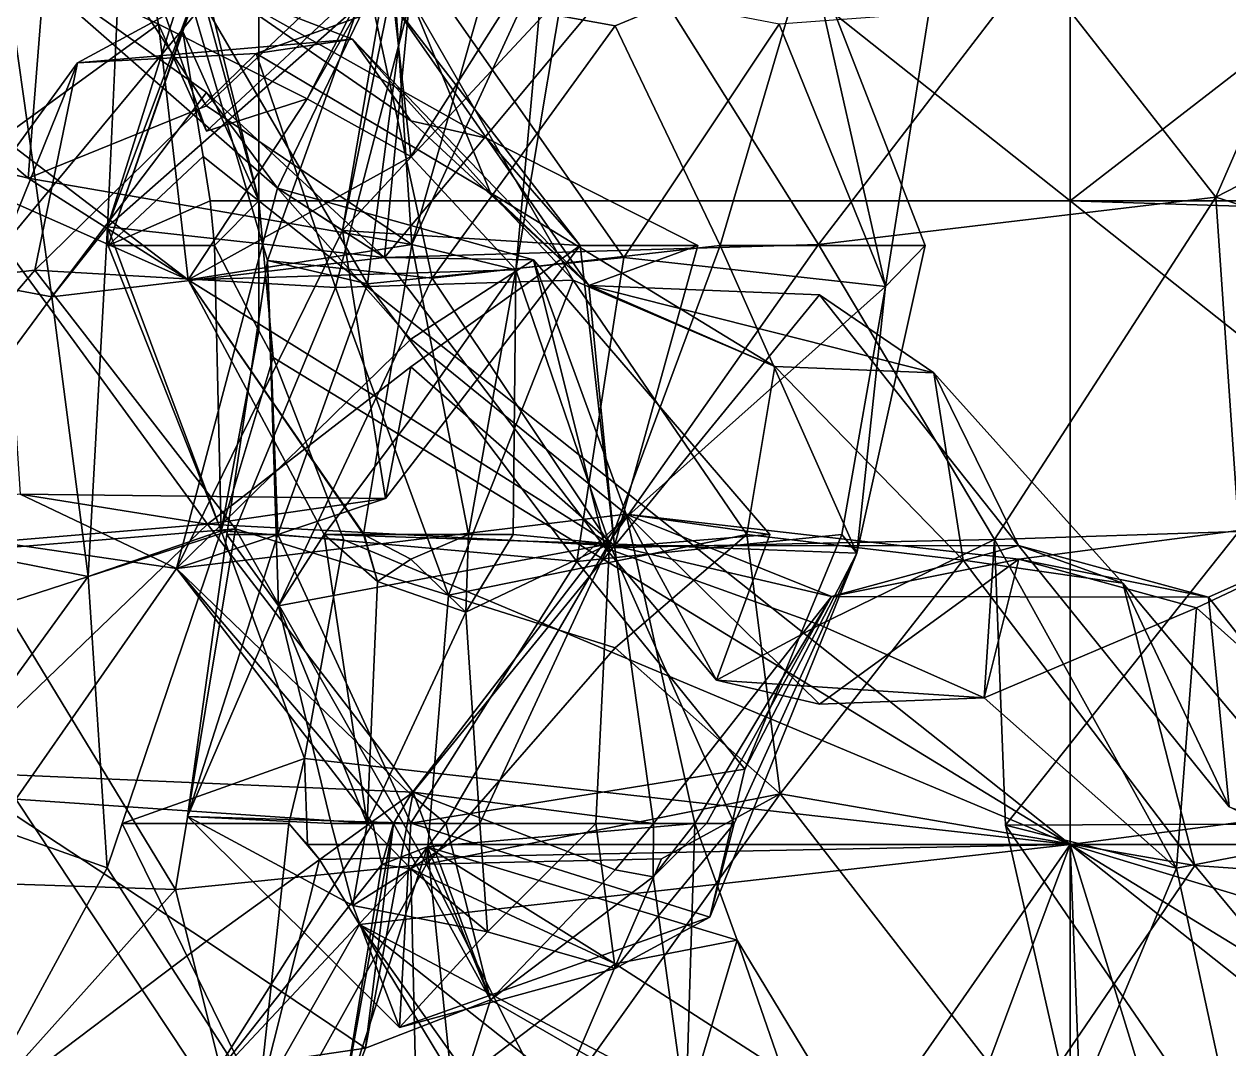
# Model space of a CAD drawing. Extents: x 290034 to 295698, y 4553723 to 4561693.
# Drawn here: x 294205.5 to 294279.8, y 4559178.1 to 4559241.3 of the extents above; entities that cross this region are included whole.
import ezdxf

# ---------------------------------------------------------------- set-up
doc = ezdxf.new("R2010")
doc.units = 0
doc.layers.add('Au_ppm_Pref_-_0_2', color=7, linetype='CONTINUOUS')

msp = doc.modelspace()

# ---------------------------------------------------------------- linework, layer by layer
at = {"layer": 'Au_ppm_Pref_-_0_2'}
for points in [[(294220, 4559230.391, 1907.308), (294216.117, 4559246.123, 1905.574), (294220, 4559270.076, 1903.216)], [(294220, 4559270.076, 1903.216), (294270, 4559270.076, 1905.078), (294270, 4559230.391, 1909.956)], [(294270, 4559230.391, 1909.956), (294220, 4559230.391, 1907.308), (294220, 4559270.076, 1903.216)], [(294292.472, 4559247.768, 1908.897), (294270, 4559230.391, 1909.956), (294270, 4559270.076, 1905.078)], [(294205.768, 4559231.798, 1846.501), (294191.16, 4559244.389, 1847.549), (294207.274, 4559250.757, 1851.585)], [(294216.764, 4559236.255, 1850.199), (294205.768, 4559231.798, 1846.501), (294207.274, 4559250.757, 1851.585)], [(294216.764, 4559236.255, 1850.199), (294207.274, 4559250.757, 1851.585), (294228.135, 4559247.028, 1852.696)], [(294216.117, 4559246.123, 1905.574), (294210.656, 4559228.782, 1899.673), (294211.6, 4559249.611, 1900.584)], [(294229.538, 4559245.462, 1897.704), (294211.6, 4559249.611, 1900.584), (294210.656, 4559228.782, 1899.673)], [(294229.363, 4559233.124, 1837.078), (294239.758, 4559249.545, 1837.651), (294227.991, 4559245.462, 1835.251)], [(294235.846, 4559226.148, 1841.191), (294239.758, 4559249.545, 1837.651), (294229.363, 4559233.124, 1837.078)], [(294235.846, 4559226.148, 1841.191), (294237.605, 4559245.462, 1842.577), (294239.758, 4559249.545, 1837.651)], [(294228.135, 4559247.028, 1852.696), (294235.283, 4559248.16, 1847.13), (294229.432, 4559227.697, 1847.149)], [(294229.432, 4559227.697, 1847.149), (294235.283, 4559248.16, 1847.13), (294237.605, 4559245.462, 1842.577)], [(294292.472, 4559247.768, 1908.897), (294297.068, 4559230.391, 1911.253), (294270, 4559230.391, 1909.956)], [(294216.764, 4559236.255, 1850.199), (294228.135, 4559247.028, 1852.696), (294229.432, 4559227.697, 1847.149)], [(294216.321, 4559243.874, 1905.812), (294210.656, 4559228.782, 1899.673), (294216.117, 4559246.123, 1905.574)], [(294220, 4559230.391, 1907.308), (294216.321, 4559243.874, 1905.812), (294216.117, 4559246.123, 1905.574)], [(294253.88, 4559246.136, 1828.924), (294241.962, 4559241.171, 1833.821), (294226.688, 4559243.954, 1830.181)], [(294253.88, 4559246.136, 1828.924), (294248.435, 4559227.644, 1832.363), (294241.962, 4559241.171, 1833.821)], [(294253.88, 4559246.136, 1828.924), (294261.071, 4559227.644, 1829.312), (294248.435, 4559227.644, 1832.363)], [(294258.626, 4559225.114, 1823.049), (294261.071, 4559227.644, 1829.312), (294253.88, 4559246.136, 1828.924)], [(294258.626, 4559225.114, 1823.049), (294253.88, 4559246.136, 1828.924), (294261.286, 4559241.962, 1823.373)], [(294204.194, 4559246.03, 1888.732), (294207.237, 4559224.467, 1893.668), (294191.322, 4559227.45, 1888.773)], [(294204.277, 4559227.649, 1870.921), (294217.442, 4559243.577, 1870.884), (294194.343, 4559245.462, 1872.197)], [(294204.899, 4559245.462, 1835.251), (294204.164, 4559234.279, 1837.463), (294213.812, 4559241.288, 1835.251)], [(294216.764, 4559237.061, 1891.844), (294207.237, 4559224.467, 1893.668), (294204.194, 4559246.03, 1888.732)], [(294216.764, 4559237.061, 1891.844), (294204.194, 4559246.03, 1888.732), (294221.148, 4559231.171, 1887.814)], [(294221.148, 4559231.171, 1887.814), (294204.194, 4559246.03, 1888.732), (294228.013, 4559245.462, 1888.069)], [(294204.899, 4559245.462, 1835.251), (294213.812, 4559241.288, 1835.251), (294212.946, 4559245.462, 1833.452)], [(294227.735, 4559226.906, 1895.391), (294229.538, 4559245.462, 1897.704), (294210.656, 4559228.782, 1899.673)], [(294213.812, 4559241.288, 1835.251), (294216.764, 4559234.683, 1831.659), (294212.946, 4559245.462, 1833.452)], [(294212.946, 4559245.462, 1833.452), (294216.764, 4559234.683, 1831.659), (294226.688, 4559243.954, 1830.181)], [(294229.365, 4559245.664, 1817.441), (294215.103, 4559245.128, 1823.611), (294226.7, 4559225.266, 1822.716)], [(294225.141, 4559228.565, 1882.03), (294221.148, 4559231.171, 1887.814), (294228.013, 4559245.462, 1888.069)], [(294229.363, 4559233.124, 1837.078), (294227.991, 4559245.462, 1835.251), (294222.979, 4559236.672, 1835.251)], [(294227.991, 4559245.462, 1835.251), (294226.688, 4559243.954, 1830.181), (294222.979, 4559236.672, 1835.251)], [(294240.884, 4559245.462, 1882.766), (294225.141, 4559228.565, 1882.03), (294228.013, 4559245.462, 1888.069)], [(294240.884, 4559245.462, 1882.766), (294228.041, 4559242.839, 1876.135), (294225.141, 4559228.565, 1882.03)], [(294226.7, 4559225.266, 1822.716), (294242.487, 4559226.893, 1816.935), (294229.365, 4559245.664, 1817.441)], [(294243.294, 4559245.537, 1896.578), (294229.538, 4559245.462, 1897.704), (294227.735, 4559226.906, 1895.391)], [(294254.485, 4559227.702, 1895.461), (294243.294, 4559245.537, 1896.578), (294227.735, 4559226.906, 1895.391)], [(294229.365, 4559245.664, 1817.441), (294242.487, 4559226.893, 1816.935), (294252.07, 4559241.289, 1818.508)], [(294235.846, 4559226.148, 1841.191), (294229.432, 4559227.697, 1847.149), (294237.605, 4559245.462, 1842.577)], [(294254.485, 4559227.702, 1895.461), (294267.74, 4559244.993, 1894.132), (294243.294, 4559245.537, 1896.578)], [(294285.429, 4559245.462, 1897.911), (294267.74, 4559244.993, 1894.132), (294278.989, 4559230.609, 1895.996)], [(294287.249, 4559234.87, 1900.584), (294285.429, 4559245.462, 1897.911), (294278.989, 4559230.609, 1895.996)], [(294226.688, 4559243.954, 1830.181), (294220.519, 4559226.712, 1828.417), (294215.103, 4559245.128, 1823.611)], [(294220.519, 4559226.712, 1828.417), (294226.7, 4559225.266, 1822.716), (294215.103, 4559245.128, 1823.611)], [(294278.989, 4559230.609, 1895.996), (294267.74, 4559244.993, 1894.132), (294254.485, 4559227.702, 1895.461)], [(294205.768, 4559231.798, 1846.501), (294196.151, 4559234.129, 1841.191), (294191.16, 4559244.389, 1847.549)], [(294210.656, 4559228.782, 1899.673), (294216.321, 4559243.874, 1905.812), (294210.701, 4559227.644, 1905.039)], [(294216.321, 4559243.874, 1905.812), (294215.301, 4559240.827, 1906.096), (294210.701, 4559227.644, 1905.039)], [(294220, 4559230.391, 1907.308), (294215.301, 4559240.827, 1906.096), (294216.321, 4559243.874, 1905.812)], [(294222.979, 4559236.672, 1835.251), (294226.688, 4559243.954, 1830.181), (294216.764, 4559234.683, 1831.659)], [(294230.67, 4559225.627, 1833.963), (294220.519, 4559226.712, 1828.417), (294226.688, 4559243.954, 1830.181)], [(294241.962, 4559241.171, 1833.821), (294230.67, 4559225.627, 1833.963), (294226.688, 4559243.954, 1830.181)], [(294204.277, 4559227.649, 1870.921), (294208.808, 4559238.895, 1864.948), (294217.442, 4559243.577, 1870.884)], [(294217.442, 4559243.577, 1870.884), (294208.808, 4559238.895, 1864.948), (294225.761, 4559240.369, 1864.948)], [(294217.442, 4559243.577, 1870.884), (294234.031, 4559234.246, 1870.887), (294228.041, 4559242.839, 1876.135)], [(294217.442, 4559243.577, 1870.884), (294225.761, 4559240.369, 1864.948), (294229.363, 4559235.315, 1868.33)], [(294217.442, 4559243.577, 1870.884), (294229.363, 4559235.315, 1868.33), (294234.031, 4559234.246, 1870.887)], [(294219.826, 4559239.484, 1859.558), (294224.721, 4559225.046, 1857.281), (294229.363, 4559242.886, 1853.928)], [(294219.826, 4559239.484, 1859.558), (294229.363, 4559242.886, 1853.928), (294234.274, 4559230.891, 1860.265)], [(294229.363, 4559242.886, 1853.928), (294224.721, 4559225.046, 1857.281), (294239.366, 4559225.496, 1855.009)], [(294225.141, 4559228.565, 1882.03), (294228.041, 4559242.839, 1876.135), (294239.795, 4559227.644, 1876.024)], [(294228.041, 4559242.839, 1876.135), (294234.031, 4559234.246, 1870.887), (294239.795, 4559227.644, 1876.024)], [(294234.274, 4559230.891, 1860.265), (294229.363, 4559242.886, 1853.928), (294239.366, 4559225.496, 1855.009)], [(294252.07, 4559241.289, 1818.508), (294258.626, 4559225.114, 1823.049), (294261.286, 4559241.962, 1823.373)], [(294215.63, 4559225.513, 1840.784), (294213.812, 4559241.288, 1835.251), (294204.164, 4559234.279, 1837.463)], [(294213.812, 4559241.288, 1835.251), (294215.63, 4559225.513, 1840.784), (294222.979, 4559236.672, 1835.251)], [(294222.979, 4559236.672, 1835.251), (294216.764, 4559234.683, 1831.659), (294213.812, 4559241.288, 1835.251)], [(294248.435, 4559227.644, 1832.363), (294230.67, 4559225.627, 1833.963), (294241.962, 4559241.171, 1833.821)], [(294252.07, 4559241.289, 1818.508), (294242.487, 4559226.893, 1816.935), (294258.626, 4559225.114, 1823.049)], [(294225.761, 4559240.369, 1864.948), (294208.808, 4559238.895, 1864.948), (294219.826, 4559239.484, 1859.558)], [(294210.701, 4559227.644, 1905.039), (294215.301, 4559240.827, 1906.096), (294216.563, 4559233.118, 1906.927)], [(294220, 4559230.391, 1907.308), (294216.563, 4559233.118, 1906.927), (294215.301, 4559240.827, 1906.096)], [(294234.274, 4559230.891, 1860.265), (294225.761, 4559240.369, 1864.948), (294219.826, 4559239.484, 1859.558)], [(294240.334, 4559225.177, 1865.107), (294229.363, 4559235.315, 1868.33), (294225.761, 4559240.369, 1864.948)], [(294225.761, 4559240.369, 1864.948), (294234.274, 4559230.891, 1860.265), (294240.334, 4559225.177, 1865.107)], [(294208.808, 4559238.895, 1864.948), (294206.195, 4559226.11, 1860.477), (294219.826, 4559239.484, 1859.558)], [(294219.826, 4559239.484, 1859.558), (294206.195, 4559226.11, 1860.477), (294224.721, 4559225.046, 1857.281)], [(294204.277, 4559227.649, 1870.921), (294198.908, 4559225.292, 1864.948), (294208.808, 4559238.895, 1864.948)], [(294208.808, 4559238.895, 1864.948), (294198.908, 4559225.292, 1864.948), (294206.195, 4559226.11, 1860.477)], [(294227.735, 4559226.906, 1895.391), (294207.237, 4559224.467, 1893.668), (294216.764, 4559237.061, 1891.844)], [(294229.363, 4559233.124, 1837.078), (294222.979, 4559236.672, 1835.251), (294215.63, 4559225.513, 1840.784)], [(294227.735, 4559226.906, 1895.391), (294216.764, 4559237.061, 1891.844), (294221.148, 4559231.171, 1887.814)], [(294216.764, 4559236.255, 1850.199), (294229.432, 4559227.697, 1847.149), (294205.768, 4559231.798, 1846.501)], [(294234.031, 4559234.246, 1870.887), (294229.363, 4559235.315, 1868.33), (294240.334, 4559225.177, 1865.107)], [(294196.151, 4559234.129, 1841.191), (294215.63, 4559225.513, 1840.784), (294204.164, 4559234.279, 1837.463)], [(294234.031, 4559234.246, 1870.887), (294247.057, 4559227.644, 1870.887), (294239.795, 4559227.644, 1876.024)], [(294247.057, 4559227.644, 1870.887), (294234.031, 4559234.246, 1870.887), (294240.334, 4559225.177, 1865.107)], [(294288.325, 4559227.644, 1900.584), (294287.249, 4559234.87, 1900.584), (294278.989, 4559230.609, 1895.996)], [(294205.768, 4559231.798, 1846.501), (294215.63, 4559225.513, 1840.784), (294196.151, 4559234.129, 1841.191)], [(294210.701, 4559227.644, 1905.039), (294216.563, 4559233.118, 1906.927), (294216.994, 4559230.391, 1907.216)], [(294235.846, 4559226.148, 1841.191), (294229.363, 4559233.124, 1837.078), (294215.63, 4559225.513, 1840.784)], [(294216.563, 4559233.118, 1906.927), (294220, 4559230.391, 1907.308), (294216.994, 4559230.391, 1907.216)], [(294229.432, 4559227.697, 1847.149), (294215.63, 4559225.513, 1840.784), (294205.768, 4559231.798, 1846.501)], [(294229.363, 4559221.872, 1884.69), (294221.148, 4559231.171, 1887.814), (294214.923, 4559207.723, 1881.494)], [(294221.148, 4559231.171, 1887.814), (294225.141, 4559228.565, 1882.03), (294214.923, 4559207.723, 1881.494)], [(294227.735, 4559226.906, 1895.391), (294221.148, 4559231.171, 1887.814), (294236.918, 4559226.755, 1888.705)], [(294221.148, 4559231.171, 1887.814), (294229.363, 4559221.872, 1884.69), (294236.918, 4559226.755, 1888.705)], [(294240.334, 4559225.177, 1865.107), (294234.274, 4559230.891, 1860.265), (294251.797, 4559220.176, 1860.195)], [(294251.797, 4559220.176, 1860.195), (294234.274, 4559230.891, 1860.265), (294239.366, 4559225.496, 1855.009)], [(294278.989, 4559230.609, 1895.996), (294254.485, 4559227.702, 1895.461), (294265.334, 4559209.506, 1895.399)], [(294280.413, 4559210.016, 1900.943), (294278.989, 4559230.609, 1895.996), (294265.334, 4559209.506, 1895.399)], [(294288.325, 4559227.644, 1900.584), (294278.989, 4559230.609, 1895.996), (294280.413, 4559210.016, 1900.943)], [(294210.701, 4559227.644, 1905.039), (294216.994, 4559230.391, 1907.216), (294217.251, 4559227.644, 1907.441)], [(294217.251, 4559227.644, 1907.441), (294216.994, 4559230.391, 1907.216), (294220, 4559230.391, 1907.308)], [(294220, 4559222.373, 1907.942), (294217.251, 4559227.644, 1907.441), (294220, 4559230.391, 1907.308)], [(294220, 4559230.391, 1907.308), (294220.882, 4559220.729, 1908.108), (294220, 4559222.373, 1907.942)], [(294270, 4559190.706, 1912.445), (294220.882, 4559220.729, 1908.108), (294220, 4559230.391, 1907.308)], [(294220, 4559230.391, 1907.308), (294270, 4559230.391, 1909.956), (294270, 4559190.706, 1912.445)], [(294297.068, 4559230.391, 1911.253), (294297.369, 4559229.523, 1911.35), (294270, 4559230.391, 1909.956)], [(294297.369, 4559229.523, 1911.35), (294312.933, 4559196.315, 1915.249), (294270, 4559230.391, 1909.956)], [(294312.933, 4559196.315, 1915.249), (294270, 4559190.706, 1912.445), (294270, 4559230.391, 1909.956)], [(294227.735, 4559226.906, 1895.391), (294210.656, 4559228.782, 1899.673), (294207.237, 4559224.467, 1893.668)], [(294209.464, 4559207.229, 1899.903), (294207.237, 4559224.467, 1893.668), (294210.656, 4559228.782, 1899.673)], [(294217.662, 4559210.052, 1905.9), (294209.464, 4559207.229, 1899.903), (294210.656, 4559228.782, 1899.673)], [(294210.656, 4559228.782, 1899.673), (294210.701, 4559227.644, 1905.039), (294217.662, 4559210.052, 1905.9)], [(294227.796, 4559212.042, 1876.827), (294214.923, 4559207.723, 1881.494), (294225.141, 4559228.565, 1882.03)], [(294227.796, 4559212.042, 1876.827), (294225.141, 4559228.565, 1882.03), (294239.795, 4559227.644, 1876.024)], [(294204.277, 4559227.649, 1870.921), (294216.831, 4559210.465, 1870.677), (294192.595, 4559208.453, 1869.944)], [(294204.277, 4559227.649, 1870.921), (294205.279, 4559212.314, 1877.131), (294216.831, 4559210.465, 1870.677)], [(294217.662, 4559210.052, 1905.9), (294210.701, 4559227.644, 1905.039), (294217.251, 4559227.644, 1907.441)], [(294229.432, 4559227.697, 1847.149), (294226.451, 4559209.826, 1842.563), (294215.63, 4559225.513, 1840.784)], [(294217.662, 4559210.052, 1905.9), (294217.251, 4559227.644, 1907.441), (294220, 4559222.373, 1907.942)], [(294232.919, 4559209.826, 1842.867), (294226.451, 4559209.826, 1842.563), (294229.432, 4559227.697, 1847.149)], [(294241.349, 4559209.009, 1894.739), (294254.485, 4559227.702, 1895.461), (294227.735, 4559226.906, 1895.391)], [(294229.363, 4559220.153, 1873.384), (294227.796, 4559212.042, 1876.827), (294239.795, 4559227.644, 1876.024)], [(294229.363, 4559220.153, 1873.384), (294239.795, 4559227.644, 1876.024), (294241.92, 4559209.119, 1869.986)], [(294232.919, 4559209.826, 1842.867), (294229.432, 4559227.697, 1847.149), (294235.846, 4559226.148, 1841.191)], [(294241.618, 4559209.256, 1835.063), (294230.67, 4559225.627, 1833.963), (294248.435, 4559227.644, 1832.363)], [(294247.057, 4559227.644, 1870.887), (294241.92, 4559209.119, 1869.986), (294239.795, 4559227.644, 1876.024)], [(294241.92, 4559209.119, 1869.986), (294247.057, 4559227.644, 1870.887), (294240.334, 4559225.177, 1865.107)], [(294241.349, 4559209.009, 1894.739), (294265.334, 4559209.506, 1895.399), (294254.485, 4559227.702, 1895.461)], [(294241.618, 4559209.256, 1835.063), (294248.435, 4559227.644, 1832.363), (294256.862, 4559208.669, 1829.258)], [(294248.435, 4559227.644, 1832.363), (294261.071, 4559227.644, 1829.312), (294256.862, 4559208.669, 1829.258)], [(294261.071, 4559227.644, 1829.312), (294258.626, 4559225.114, 1823.049), (294256.862, 4559208.669, 1829.258)], [(294196.397, 4559209.826, 1894.296), (294191.322, 4559227.45, 1888.773), (294207.237, 4559224.467, 1893.668)], [(294226.7, 4559225.266, 1822.716), (294239.595, 4559208.165, 1821.539), (294242.487, 4559226.893, 1816.935)], [(294241.349, 4559209.009, 1894.739), (294227.735, 4559226.906, 1895.391), (294236.918, 4559226.755, 1888.705)], [(294239.595, 4559208.165, 1821.539), (294258.626, 4559225.114, 1823.049), (294242.487, 4559226.893, 1816.935)], [(294218.55, 4559210.173, 1859.239), (294206.195, 4559226.11, 1860.477), (294190.638, 4559207.861, 1859.103)], [(294198.908, 4559225.292, 1864.948), (294190.638, 4559207.861, 1859.103), (294206.195, 4559226.11, 1860.477)], [(294218.55, 4559210.173, 1859.239), (294224.721, 4559225.046, 1857.281), (294206.195, 4559226.11, 1860.477)], [(294235.846, 4559226.148, 1841.191), (294215.63, 4559225.513, 1840.784), (294229.363, 4559216.964, 1838.811)], [(294221.197, 4559205.427, 1834.628), (294218.03, 4559209.826, 1829.312), (294220.519, 4559226.712, 1828.417)], [(294220.519, 4559226.712, 1828.417), (294218.03, 4559209.826, 1829.312), (294221.164, 4559209.826, 1825.447)], [(294230.67, 4559225.627, 1833.963), (294221.197, 4559205.427, 1834.628), (294220.519, 4559226.712, 1828.417)], [(294220.519, 4559226.712, 1828.417), (294221.164, 4559209.826, 1825.447), (294226.7, 4559225.266, 1822.716)], [(294236.918, 4559226.755, 1888.705), (294229.363, 4559221.872, 1884.69), (294242.645, 4559211.081, 1882.021)], [(294235.846, 4559226.148, 1841.191), (294229.363, 4559216.964, 1838.811), (294241.618, 4559209.256, 1835.063)], [(294232.919, 4559209.826, 1842.867), (294235.846, 4559226.148, 1841.191), (294235.679, 4559209.826, 1841.191)], [(294235.846, 4559226.148, 1841.191), (294241.618, 4559209.256, 1835.063), (294235.679, 4559209.826, 1841.191)], [(294241.349, 4559209.009, 1894.739), (294236.918, 4559226.755, 1888.705), (294251.492, 4559209.826, 1888.705)], [(294251.492, 4559209.826, 1888.705), (294236.918, 4559226.755, 1888.705), (294242.645, 4559211.081, 1882.021)], [(294226.451, 4559209.826, 1842.563), (294226.49, 4559209.826, 1841.191), (294215.63, 4559225.513, 1840.784)], [(294224.021, 4559209.826, 1838.672), (294229.363, 4559216.964, 1838.811), (294215.63, 4559225.513, 1840.784)], [(294226.49, 4559209.826, 1841.191), (294224.021, 4559209.826, 1838.672), (294215.63, 4559225.513, 1840.784)], [(294230.67, 4559225.627, 1833.963), (294241.618, 4559209.256, 1835.063), (294221.197, 4559205.427, 1834.628)], [(294224.721, 4559225.046, 1857.281), (294231.681, 4559206.079, 1855.411), (294239.366, 4559225.496, 1855.009)], [(294239.366, 4559225.496, 1855.009), (294231.681, 4559206.079, 1855.411), (294250.083, 4559209.826, 1855.181)], [(294251.797, 4559220.176, 1860.195), (294239.366, 4559225.496, 1855.009), (294250.083, 4559209.826, 1855.181)], [(294218.55, 4559210.173, 1859.239), (294231.681, 4559206.079, 1855.411), (294224.721, 4559225.046, 1857.281)], [(294226.7, 4559225.266, 1822.716), (294221.164, 4559209.826, 1825.447), (294239.595, 4559208.165, 1821.539)], [(294239.595, 4559208.165, 1821.539), (294255.924, 4559209.826, 1823.373), (294258.626, 4559225.114, 1823.049)], [(294241.92, 4559209.119, 1869.986), (294240.334, 4559225.177, 1865.107), (294254.561, 4559224.597, 1869.872)], [(294240.334, 4559225.177, 1865.107), (294261.603, 4559219.785, 1864.948), (294254.561, 4559224.597, 1869.872)], [(294240.334, 4559225.177, 1865.107), (294251.797, 4559220.176, 1860.195), (294261.603, 4559219.785, 1864.948)], [(294241.92, 4559209.119, 1869.986), (294254.561, 4559224.597, 1869.872), (294266.826, 4559209.135, 1870.778)], [(294254.561, 4559224.597, 1869.872), (294261.603, 4559219.785, 1864.948), (294266.826, 4559209.135, 1870.778)], [(294256.862, 4559208.669, 1829.258), (294258.626, 4559225.114, 1823.049), (294255.924, 4559209.826, 1823.373)], [(294196.397, 4559209.826, 1894.296), (294207.237, 4559224.467, 1893.668), (294209.464, 4559207.229, 1899.903)], [(294220.882, 4559220.729, 1908.108), (294217.662, 4559210.052, 1905.9), (294220, 4559222.373, 1907.942)], [(294229.363, 4559221.872, 1884.69), (294214.923, 4559207.723, 1881.494), (294242.645, 4559211.081, 1882.021)], [(294227.796, 4559212.042, 1876.827), (294229.363, 4559220.153, 1873.384), (294216.831, 4559210.465, 1870.677)], [(294229.363, 4559220.153, 1873.384), (294241.92, 4559209.119, 1869.986), (294216.831, 4559210.465, 1870.677)], [(294225.228, 4559209.492, 1909.171), (294217.662, 4559210.052, 1905.9), (294220.882, 4559220.729, 1908.108)], [(294270, 4559190.706, 1912.445), (294225.228, 4559209.492, 1909.171), (294220.882, 4559220.729, 1908.108)], [(294263.404, 4559208.244, 1860.082), (294251.797, 4559220.176, 1860.195), (294250.083, 4559209.826, 1855.181)], [(294261.603, 4559219.785, 1864.948), (294251.797, 4559220.176, 1860.195), (294263.404, 4559208.244, 1860.082)], [(294261.603, 4559219.785, 1864.948), (294273.252, 4559206.823, 1864.948), (294266.826, 4559209.135, 1870.778)], [(294273.252, 4559206.823, 1864.948), (294261.603, 4559219.785, 1864.948), (294263.404, 4559208.244, 1860.082)], [(294229.363, 4559216.964, 1838.811), (294224.021, 4559209.826, 1838.672), (294241.618, 4559209.256, 1835.063)], [(294193.787, 4559210.837, 1883.476), (294214.923, 4559207.723, 1881.494), (294205.279, 4559212.314, 1877.131)], [(294227.796, 4559212.042, 1876.827), (294205.279, 4559212.314, 1877.131), (294214.923, 4559207.723, 1881.494)], [(294227.796, 4559212.042, 1876.827), (294216.831, 4559210.465, 1870.677), (294205.279, 4559212.314, 1877.131)], [(294290.762, 4559211.431, 1882.484), (294277.801, 4559205.31, 1888.123), (294266.846, 4559208.31, 1882.858)], [(294266.846, 4559208.31, 1882.858), (294278.537, 4559205.955, 1877.541), (294290.762, 4559211.431, 1882.484)], [(294292.394, 4559192.276, 1888.354), (294277.801, 4559205.31, 1888.123), (294290.762, 4559211.431, 1882.484)], [(294292.298, 4559188.516, 1877.371), (294290.762, 4559211.431, 1882.484), (294278.537, 4559205.955, 1877.541)], [(294200.915, 4559195.17, 1872.272), (294192.595, 4559208.453, 1869.944), (294216.831, 4559210.465, 1870.677)], [(294193.787, 4559210.837, 1883.476), (294205.02, 4559193.496, 1883.665), (294214.923, 4559207.723, 1881.494)], [(294200.915, 4559195.17, 1872.272), (294216.831, 4559210.465, 1870.677), (294229.514, 4559193.927, 1871.376)], [(294229.363, 4559193.788, 1882.173), (294242.645, 4559211.081, 1882.021), (294214.923, 4559207.723, 1881.494)], [(294216.831, 4559210.465, 1870.677), (294241.92, 4559209.119, 1869.986), (294229.514, 4559193.927, 1871.376)], [(294229.363, 4559193.788, 1882.173), (294231.511, 4559192.008, 1881.753), (294242.645, 4559211.081, 1882.021)], [(294242.645, 4559211.081, 1882.021), (294231.511, 4559192.008, 1881.753), (294246.861, 4559192.008, 1879.136)], [(294251.492, 4559209.826, 1888.705), (294242.645, 4559211.081, 1882.021), (294248.204, 4559200.835, 1888.705)], [(294248.204, 4559200.835, 1888.705), (294242.645, 4559211.081, 1882.021), (294254.561, 4559199.36, 1885.217)], [(294254.561, 4559199.36, 1885.217), (294242.645, 4559211.081, 1882.021), (294266.846, 4559208.31, 1882.858)], [(294255.305, 4559205.99, 1877.174), (294242.645, 4559211.081, 1882.021), (294246.861, 4559192.008, 1879.136)], [(294266.846, 4559208.31, 1882.858), (294242.645, 4559211.081, 1882.021), (294255.305, 4559205.99, 1877.174)], [(294218.55, 4559210.173, 1859.239), (294190.638, 4559207.861, 1859.103), (294204.164, 4559205.506, 1854.509)], [(294196.397, 4559209.826, 1894.296), (294209.464, 4559207.229, 1899.903), (294199.352, 4559193.281, 1895.064)], [(294218.55, 4559210.173, 1859.239), (294204.164, 4559205.506, 1854.509), (294214.855, 4559187.944, 1855.324)], [(294209.464, 4559207.229, 1899.903), (294217.662, 4559210.052, 1905.9), (294210.634, 4559189.265, 1902.469)], [(294211.568, 4559192.008, 1906.523), (294210.634, 4559189.265, 1902.469), (294217.662, 4559210.052, 1905.9)], [(294217.662, 4559210.052, 1905.9), (294222.818, 4559196.012, 1910.142), (294211.568, 4559192.008, 1906.523)], [(294218.55, 4559210.173, 1859.239), (294214.855, 4559187.944, 1855.324), (294230.324, 4559189.488, 1857.608)], [(294221.197, 4559205.427, 1834.628), (294215.587, 4559192.438, 1829.43), (294218.03, 4559209.826, 1829.312)], [(294221.164, 4559209.826, 1825.447), (294218.03, 4559209.826, 1829.312), (294215.587, 4559192.438, 1829.43)], [(294229.361, 4559192.029, 1823.39), (294221.164, 4559209.826, 1825.447), (294215.587, 4559192.438, 1829.43)], [(294222.818, 4559196.012, 1910.142), (294217.662, 4559210.052, 1905.9), (294225.228, 4559209.492, 1909.171)], [(294218.55, 4559210.173, 1859.239), (294230.324, 4559189.488, 1857.608), (294231.681, 4559206.079, 1855.411)], [(294239.595, 4559208.165, 1821.539), (294221.164, 4559209.826, 1825.447), (294229.361, 4559192.029, 1823.39)], [(294224.021, 4559209.826, 1838.672), (294226.678, 4559192.008, 1836.517), (294221.197, 4559205.427, 1834.628)], [(294241.618, 4559209.256, 1835.063), (294224.021, 4559209.826, 1838.672), (294221.197, 4559205.427, 1834.628)], [(294226.49, 4559209.826, 1841.191), (294227.311, 4559206.925, 1841.191), (294224.021, 4559209.826, 1838.672)], [(294224.021, 4559209.826, 1838.672), (294227.311, 4559206.925, 1841.191), (294226.678, 4559192.008, 1836.517)], [(294232.919, 4559209.826, 1842.867), (294229.363, 4559208.302, 1841.699), (294226.451, 4559209.826, 1842.563)], [(294226.451, 4559209.826, 1842.563), (294229.363, 4559208.302, 1841.699), (294227.311, 4559206.925, 1841.191)], [(294226.451, 4559209.826, 1842.563), (294227.311, 4559206.925, 1841.191), (294226.49, 4559209.826, 1841.191)], [(294232.919, 4559209.826, 1842.867), (294232.745, 4559205.043, 1841.191), (294229.363, 4559208.302, 1841.699)], [(294250.083, 4559209.826, 1855.181), (294231.681, 4559206.079, 1855.411), (294241.962, 4559202.835, 1856.678)], [(294232.919, 4559209.826, 1842.867), (294235.679, 4559209.826, 1841.191), (294232.745, 4559205.043, 1841.191)], [(294232.745, 4559205.043, 1841.191), (294235.679, 4559209.826, 1841.191), (294241.618, 4559209.256, 1835.063)], [(294249.955, 4559195.353, 1824.429), (294255.924, 4559209.826, 1823.373), (294239.595, 4559208.165, 1821.539)], [(294241.349, 4559209.009, 1894.739), (294251.492, 4559209.826, 1888.705), (294248.204, 4559200.835, 1888.705)], [(294252.131, 4559193.827, 1860.17), (294250.083, 4559209.826, 1855.181), (294241.962, 4559202.835, 1856.678)], [(294249.955, 4559195.353, 1824.429), (294256.862, 4559208.669, 1829.258), (294255.924, 4559209.826, 1823.373)], [(294263.404, 4559208.244, 1860.082), (294250.083, 4559209.826, 1855.181), (294252.131, 4559193.827, 1860.17)], [(294266.017, 4559191.892, 1900.73), (294280.413, 4559210.016, 1900.943), (294265.334, 4559209.506, 1895.399)], [(294266.017, 4559191.892, 1900.73), (294289.77, 4559192.008, 1901.804), (294280.413, 4559210.016, 1900.943)], [(294270, 4559190.706, 1912.445), (294222.818, 4559196.012, 1910.142), (294225.228, 4559209.492, 1909.171)], [(294241.92, 4559209.119, 1869.986), (294244.321, 4559192.008, 1875.715), (294229.514, 4559193.927, 1871.376)], [(294233.623, 4559192.008, 1837.26), (294232.745, 4559205.043, 1841.191), (294241.618, 4559209.256, 1835.063)], [(294233.623, 4559192.008, 1837.26), (294241.618, 4559209.256, 1835.063), (294240.772, 4559192.008, 1835.251)], [(294241.618, 4559209.256, 1835.063), (294249.289, 4559192.008, 1832.766), (294240.772, 4559192.008, 1835.251)], [(294241.349, 4559209.009, 1894.739), (294254.561, 4559204.254, 1890.563), (294265.334, 4559209.506, 1895.399)], [(294241.349, 4559209.009, 1894.739), (294248.204, 4559200.835, 1888.705), (294254.561, 4559204.254, 1890.563)], [(294241.618, 4559209.256, 1835.063), (294256.862, 4559208.669, 1829.258), (294249.289, 4559192.008, 1832.766)], [(294241.92, 4559209.119, 1869.986), (294266.826, 4559209.135, 1870.778), (294255.305, 4559205.99, 1877.174)], [(294241.92, 4559209.119, 1869.986), (294255.305, 4559205.99, 1877.174), (294244.321, 4559192.008, 1875.715)], [(294265.334, 4559209.506, 1895.399), (294254.561, 4559204.254, 1890.563), (294264.709, 4559199.75, 1890.13)], [(294278.537, 4559205.955, 1877.541), (294255.305, 4559205.99, 1877.174), (294266.826, 4559209.135, 1870.778)], [(294265.334, 4559209.506, 1895.399), (294264.709, 4559199.75, 1890.13), (294276.563, 4559189.243, 1892.897)], [(294266.017, 4559191.892, 1900.73), (294265.334, 4559209.506, 1895.399), (294276.563, 4559189.243, 1892.897)], [(294266.826, 4559209.135, 1870.778), (294279.809, 4559193.022, 1870.925), (294278.537, 4559205.955, 1877.541)], [(294273.252, 4559206.823, 1864.948), (294279.809, 4559193.022, 1870.925), (294266.826, 4559209.135, 1870.778)], [(294232.745, 4559205.043, 1841.191), (294227.311, 4559206.925, 1841.191), (294229.363, 4559208.302, 1841.699)], [(294249.289, 4559192.008, 1832.766), (294256.862, 4559208.669, 1829.258), (294247.787, 4559186.227, 1828.342)], [(294247.787, 4559186.227, 1828.342), (294256.862, 4559208.669, 1829.258), (294249.955, 4559195.353, 1824.429)], [(294277.684, 4559189.41, 1860.853), (294263.404, 4559208.244, 1860.082), (294252.131, 4559193.827, 1860.17)], [(294264.709, 4559199.75, 1890.13), (294254.561, 4559199.36, 1885.217), (294266.846, 4559208.31, 1882.858)], [(294266.846, 4559208.31, 1882.858), (294255.305, 4559205.99, 1877.174), (294278.537, 4559205.955, 1877.541)], [(294277.684, 4559189.41, 1860.853), (294273.252, 4559206.823, 1864.948), (294263.404, 4559208.244, 1860.082)], [(294277.801, 4559205.31, 1888.123), (294264.709, 4559199.75, 1890.13), (294266.846, 4559208.31, 1882.858)], [(294214.923, 4559207.723, 1881.494), (294205.02, 4559193.496, 1883.665), (294227.021, 4559192.008, 1882.766)], [(294229.363, 4559193.788, 1882.173), (294214.923, 4559207.723, 1881.494), (294228.304, 4559192.008, 1882.267)], [(294228.304, 4559192.008, 1882.267), (294214.923, 4559207.723, 1881.494), (294227.021, 4559192.008, 1882.766)], [(294229.361, 4559192.029, 1823.39), (294249.955, 4559195.353, 1824.429), (294239.595, 4559208.165, 1821.539)], [(294210.634, 4559189.265, 1902.469), (294199.352, 4559193.281, 1895.064), (294209.464, 4559207.229, 1899.903)], [(294232.745, 4559205.043, 1841.191), (294226.678, 4559192.008, 1836.517), (294227.311, 4559206.925, 1841.191)], [(294277.684, 4559189.41, 1860.853), (294288.498, 4559188.653, 1865.509), (294273.252, 4559206.823, 1864.948)], [(294288.498, 4559188.653, 1865.509), (294279.809, 4559193.022, 1870.925), (294273.252, 4559206.823, 1864.948)], [(294230.324, 4559189.488, 1857.608), (294241.962, 4559202.835, 1856.678), (294231.681, 4559206.079, 1855.411)], [(294247.598, 4559192.008, 1876.827), (294244.321, 4559192.008, 1875.715), (294255.305, 4559205.99, 1877.174)], [(294255.305, 4559205.99, 1877.174), (294246.861, 4559192.008, 1879.136), (294247.598, 4559192.008, 1876.827)], [(294204.164, 4559205.506, 1854.509), (294193.142, 4559188.652, 1854.931), (294214.855, 4559187.944, 1855.324)], [(294221.197, 4559205.427, 1834.628), (294224.447, 4559192.008, 1835.251), (294215.587, 4559192.438, 1829.43)], [(294226.678, 4559192.008, 1836.517), (294224.447, 4559192.008, 1835.251), (294221.197, 4559205.427, 1834.628)], [(294264.709, 4559199.75, 1890.13), (294277.801, 4559205.31, 1888.123), (294276.563, 4559189.243, 1892.897)], [(294292.394, 4559192.276, 1888.354), (294276.563, 4559189.243, 1892.897), (294277.801, 4559205.31, 1888.123)], [(294292.298, 4559188.516, 1877.371), (294278.537, 4559205.955, 1877.541), (294279.809, 4559193.022, 1870.925)], [(294232.745, 4559205.043, 1841.191), (294233.623, 4559192.008, 1837.26), (294226.678, 4559192.008, 1836.517)], [(294254.561, 4559204.254, 1890.563), (294248.204, 4559200.835, 1888.705), (294264.709, 4559199.75, 1890.13)], [(294252.131, 4559193.827, 1860.17), (294241.962, 4559202.835, 1856.678), (294230.324, 4559189.488, 1857.608)], [(294248.204, 4559200.835, 1888.705), (294254.561, 4559199.36, 1885.217), (294264.709, 4559199.75, 1890.13)], [(294312.933, 4559196.315, 1915.249), (294310.787, 4559190.706, 1915.443), (294270, 4559190.706, 1912.445)], [(294222.818, 4559196.012, 1910.142), (294221.833, 4559192.008, 1910.42), (294211.568, 4559192.008, 1906.523)], [(294222.818, 4559196.012, 1910.142), (294222.988, 4559190.706, 1910.569), (294221.833, 4559192.008, 1910.42)], [(294270, 4559190.706, 1912.445), (294222.988, 4559190.706, 1910.569), (294222.818, 4559196.012, 1910.142)], [(294203.535, 4559174.767, 1877.094), (294200.915, 4559195.17, 1872.272), (294216.764, 4559184.753, 1874.408)], [(294229.514, 4559193.927, 1871.376), (294216.764, 4559184.753, 1874.408), (294200.915, 4559195.17, 1872.272)], [(294229.361, 4559192.029, 1823.39), (294247.787, 4559186.227, 1828.342), (294249.955, 4559195.353, 1824.429)], [(294216.764, 4559175.765, 1883.291), (294205.02, 4559193.496, 1883.665), (294204.204, 4559174.282, 1888.676)], [(294216.764, 4559175.765, 1883.291), (294227.021, 4559192.008, 1882.766), (294205.02, 4559193.496, 1883.665)], [(294226.568, 4559178.143, 1876.827), (294216.764, 4559184.753, 1874.408), (294229.514, 4559193.927, 1871.376)], [(294226.568, 4559178.143, 1876.827), (294229.514, 4559193.927, 1871.376), (294234.275, 4559181.138, 1876.827)], [(294229.363, 4559193.788, 1882.173), (294228.304, 4559192.008, 1882.267), (294231.511, 4559192.008, 1881.753)], [(294234.275, 4559181.138, 1876.827), (294229.514, 4559193.927, 1871.376), (294241.962, 4559189.142, 1875.871)], [(294244.321, 4559192.008, 1875.715), (294241.962, 4559189.142, 1875.871), (294229.514, 4559193.927, 1871.376)], [(294230.324, 4559189.488, 1857.608), (294244.807, 4559189.834, 1862.882), (294252.131, 4559193.827, 1860.17)], [(294252.131, 4559193.827, 1860.17), (294244.807, 4559189.834, 1862.882), (294238.09, 4559174.19, 1860.732)], [(294252.131, 4559193.827, 1860.17), (294238.09, 4559174.19, 1860.732), (294267.336, 4559174.225, 1860.87)], [(294277.684, 4559189.41, 1860.853), (294252.131, 4559193.827, 1860.17), (294267.336, 4559174.225, 1860.87)], [(294199.352, 4559193.281, 1895.064), (294210.634, 4559189.265, 1902.469), (294202.801, 4559174.831, 1900.975)], [(294219.965, 4559174.817, 1905.896), (294210.634, 4559189.265, 1902.469), (294211.568, 4559192.008, 1906.523)], [(294221.833, 4559192.008, 1910.42), (294219.965, 4559174.817, 1905.896), (294211.568, 4559192.008, 1906.523)], [(294224.447, 4559192.008, 1835.251), (294225.786, 4559186.95, 1835.251), (294215.587, 4559192.438, 1829.43)], [(294215.587, 4559192.438, 1829.43), (294225.786, 4559186.95, 1835.251), (294228.667, 4559179.417, 1829.912)], [(294228.667, 4559179.417, 1829.912), (294229.361, 4559192.029, 1823.39), (294215.587, 4559192.438, 1829.43)], [(294216.764, 4559175.765, 1883.291), (294227.568, 4559189.471, 1882.766), (294227.021, 4559192.008, 1882.766)], [(294223.73, 4559189.789, 1910.648), (294219.965, 4559174.817, 1905.896), (294221.833, 4559192.008, 1910.42)], [(294222.988, 4559190.706, 1910.569), (294223.73, 4559189.789, 1910.648), (294221.833, 4559192.008, 1910.42)], [(294226.678, 4559192.008, 1836.517), (294225.786, 4559186.95, 1835.251), (294224.447, 4559192.008, 1835.251)], [(294225.073, 4559174.19, 1878.849), (294226.568, 4559178.143, 1876.827), (294228.304, 4559192.008, 1882.267)], [(294225.073, 4559174.19, 1878.849), (294228.304, 4559192.008, 1882.267), (294227.568, 4559189.471, 1882.766)], [(294226.678, 4559192.008, 1836.517), (294229.363, 4559189.219, 1836.181), (294225.786, 4559186.95, 1835.251)], [(294228.304, 4559192.008, 1882.267), (294226.568, 4559178.143, 1876.827), (294234.275, 4559181.138, 1876.827)], [(294233.623, 4559192.008, 1837.26), (294229.363, 4559189.219, 1836.181), (294226.678, 4559192.008, 1836.517)], [(294227.568, 4559189.471, 1882.766), (294228.304, 4559192.008, 1882.267), (294227.021, 4559192.008, 1882.766)], [(294228.304, 4559192.008, 1882.267), (294234.275, 4559181.138, 1876.827), (294231.511, 4559192.008, 1881.753)], [(294229.361, 4559192.029, 1823.39), (294228.667, 4559179.417, 1829.912), (294247.787, 4559186.227, 1828.342)], [(294233.623, 4559192.008, 1837.26), (294234.092, 4559185.32, 1835.251), (294229.363, 4559189.219, 1836.181)], [(294230.388, 4559190.559, 1882.766), (294231.511, 4559192.008, 1881.753), (294234.275, 4559181.138, 1876.827)], [(294230.388, 4559190.559, 1882.766), (294249.476, 4559184.816, 1882.766), (294246.861, 4559192.008, 1879.136)], [(294230.388, 4559190.559, 1882.766), (294246.861, 4559192.008, 1879.136), (294231.511, 4559192.008, 1881.753)], [(294233.623, 4559192.008, 1837.26), (294240.772, 4559192.008, 1835.251), (294234.092, 4559185.32, 1835.251)], [(294240.772, 4559192.008, 1835.251), (294241.962, 4559183.057, 1832.296), (294234.092, 4559185.32, 1835.251)], [(294240.772, 4559192.008, 1835.251), (294249.289, 4559192.008, 1832.766), (294241.962, 4559183.057, 1832.296)], [(294244.296, 4559188.708, 1876.827), (294241.962, 4559189.142, 1875.871), (294244.321, 4559192.008, 1875.715)], [(294241.962, 4559183.057, 1832.296), (294249.289, 4559192.008, 1832.766), (294247.787, 4559186.227, 1828.342)], [(294246.315, 4559174.19, 1880.714), (294244.296, 4559188.708, 1876.827), (294246.861, 4559192.008, 1879.136)], [(294246.861, 4559192.008, 1879.136), (294244.296, 4559188.708, 1876.827), (294247.598, 4559192.008, 1876.827)], [(294244.296, 4559188.708, 1876.827), (294244.321, 4559192.008, 1875.715), (294247.598, 4559192.008, 1876.827)], [(294246.315, 4559174.19, 1880.714), (294246.861, 4559192.008, 1879.136), (294249.476, 4559184.816, 1882.766)], [(294266.017, 4559191.892, 1900.73), (294278.272, 4559174.008, 1900.496), (294289.77, 4559192.008, 1901.804)], [(294266.017, 4559191.892, 1900.73), (294270.131, 4559173.863, 1894.933), (294278.272, 4559174.008, 1900.496)], [(294266.017, 4559191.892, 1900.73), (294276.563, 4559189.243, 1892.897), (294270.131, 4559173.863, 1894.933)], [(294292.394, 4559192.276, 1888.354), (294281.064, 4559168.452, 1889.829), (294276.563, 4559189.243, 1892.897)], [(294292.359, 4559188.516, 1901.748), (294289.77, 4559192.008, 1901.804), (294278.272, 4559174.008, 1900.496)], [(294223.73, 4559189.789, 1910.648), (294222.988, 4559190.706, 1910.569), (294270, 4559190.706, 1912.445)], [(294226.199, 4559185.786, 1910.96), (294223.73, 4559189.789, 1910.648), (294270, 4559190.706, 1912.445)], [(294225.073, 4559174.19, 1878.849), (294227.568, 4559189.471, 1882.766), (294230.388, 4559190.559, 1882.766)], [(294225.073, 4559174.19, 1878.849), (294230.388, 4559190.559, 1882.766), (294232.082, 4559174.19, 1878.109)], [(294270, 4559190.706, 1912.445), (294255.676, 4559170.112, 1912.973), (294226.199, 4559185.786, 1910.96)], [(294227.568, 4559189.471, 1882.766), (294229.363, 4559189.212, 1883.698), (294230.388, 4559190.559, 1882.766)], [(294241.962, 4559183.347, 1885.818), (294230.388, 4559190.559, 1882.766), (294229.363, 4559189.212, 1883.698)], [(294241.962, 4559183.347, 1885.818), (294249.476, 4559184.816, 1882.766), (294230.388, 4559190.559, 1882.766)], [(294230.388, 4559190.559, 1882.766), (294234.275, 4559181.138, 1876.827), (294232.082, 4559174.19, 1878.109)], [(294270, 4559190.706, 1912.445), (294261.528, 4559167.969, 1913.321), (294255.676, 4559170.112, 1912.973)], [(294270, 4559190.706, 1912.445), (294270, 4559167.1, 1913.705), (294261.528, 4559167.969, 1913.321)], [(294278.091, 4559164.494, 1914.446), (294270.91, 4559167.097, 1913.773), (294270, 4559190.706, 1912.445)], [(294270, 4559167.1, 1913.705), (294270, 4559190.706, 1912.445), (294270.91, 4559167.097, 1913.773)], [(294300.824, 4559166.241, 1916.043), (294278.091, 4559164.494, 1914.446), (294270, 4559190.706, 1912.445)], [(294270, 4559190.706, 1912.445), (294298.114, 4559173.491, 1915.449), (294300.824, 4559166.241, 1916.043)], [(294270, 4559190.706, 1912.445), (294310.787, 4559190.706, 1915.443), (294304.691, 4559180.225, 1915.566)], [(294298.114, 4559173.491, 1915.449), (294270, 4559190.706, 1912.445), (294304.691, 4559180.225, 1915.566)], [(294223.73, 4559189.789, 1910.648), (294226.199, 4559185.786, 1910.96), (294219.965, 4559174.817, 1905.896)], [(294244.807, 4559189.834, 1862.882), (294230.324, 4559189.488, 1857.608), (294238.09, 4559174.19, 1860.732)], [(294210.634, 4559189.265, 1902.469), (294219.965, 4559174.817, 1905.896), (294202.801, 4559174.831, 1900.975)], [(294219.401, 4559169.837, 1856.314), (294230.324, 4559189.488, 1857.608), (294214.855, 4559187.944, 1855.324)], [(294216.764, 4559175.765, 1883.291), (294229.363, 4559189.212, 1883.698), (294227.568, 4559189.471, 1882.766)], [(294216.764, 4559175.765, 1883.291), (294229.708, 4559174.039, 1888.723), (294229.363, 4559189.212, 1883.698)], [(294238.09, 4559174.19, 1860.732), (294230.324, 4559189.488, 1857.608), (294219.401, 4559169.837, 1856.314)], [(294234.092, 4559185.32, 1835.251), (294225.786, 4559186.95, 1835.251), (294229.363, 4559189.219, 1836.181)], [(294241.962, 4559183.347, 1885.818), (294229.363, 4559189.212, 1883.698), (294229.708, 4559174.039, 1888.723)], [(294234.275, 4559181.138, 1876.827), (294241.962, 4559189.142, 1875.871), (294244.296, 4559188.708, 1876.827)], [(294277.684, 4559189.41, 1860.853), (294267.336, 4559174.225, 1860.87), (294290.955, 4559173.433, 1859.923)], [(294276.563, 4559189.243, 1892.897), (294281.064, 4559168.452, 1889.829), (294270.131, 4559173.863, 1894.933)], [(294277.684, 4559189.41, 1860.853), (294290.955, 4559173.433, 1859.923), (294288.498, 4559188.653, 1865.509)], [(294214.855, 4559187.944, 1855.324), (294193.142, 4559188.652, 1854.931), (294204.231, 4559176.083, 1855.547)], [(294246.315, 4559174.19, 1880.714), (294234.275, 4559181.138, 1876.827), (294244.296, 4559188.708, 1876.827)], [(294292.359, 4559188.516, 1901.748), (294278.272, 4559174.008, 1900.496), (294302.141, 4559174.19, 1901.912)], [(294214.855, 4559187.944, 1855.324), (294204.231, 4559176.083, 1855.547), (294219.401, 4559169.837, 1856.314)], [(294225.786, 4559186.95, 1835.251), (294234.092, 4559185.32, 1835.251), (294228.667, 4559179.417, 1829.912)], [(294241.962, 4559183.057, 1832.296), (294247.787, 4559186.227, 1828.342), (294228.667, 4559179.417, 1829.912)], [(294226.199, 4559185.786, 1910.96), (294231.983, 4559176.252, 1911.66), (294219.965, 4559174.817, 1905.896)], [(294226.199, 4559185.786, 1910.96), (294248.607, 4559168, 1912.803), (294234.395, 4559174.246, 1911.863)], [(294231.983, 4559176.252, 1911.66), (294226.199, 4559185.786, 1910.96), (294234.395, 4559174.246, 1911.863)], [(294226.199, 4559185.786, 1910.96), (294255.676, 4559170.112, 1912.973), (294248.607, 4559168, 1912.803)], [(294228.667, 4559179.417, 1829.912), (294234.092, 4559185.32, 1835.251), (294241.962, 4559183.057, 1832.296)], [(294203.535, 4559174.767, 1877.094), (294216.764, 4559184.753, 1874.408), (294226.568, 4559178.143, 1876.827)], [(294249.476, 4559184.816, 1882.766), (294241.962, 4559183.347, 1885.818), (294255.719, 4559174.494, 1889.054)], [(294253.154, 4559174.19, 1882.766), (294246.315, 4559174.19, 1880.714), (294249.476, 4559184.816, 1882.766)], [(294255.719, 4559174.494, 1889.054), (294253.154, 4559174.19, 1882.766), (294249.476, 4559184.816, 1882.766)], [(294229.708, 4559174.039, 1888.723), (294255.719, 4559174.494, 1889.054), (294241.962, 4559183.347, 1885.818)], [(294246.315, 4559174.19, 1880.714), (294232.082, 4559174.19, 1878.109), (294234.275, 4559181.138, 1876.827)], [(294225.073, 4559174.19, 1878.849), (294203.535, 4559174.767, 1877.094), (294226.568, 4559178.143, 1876.827)]]:
    msp.add_3dface(points, dxfattribs=at)

doc.saveas('drawing.dxf')
